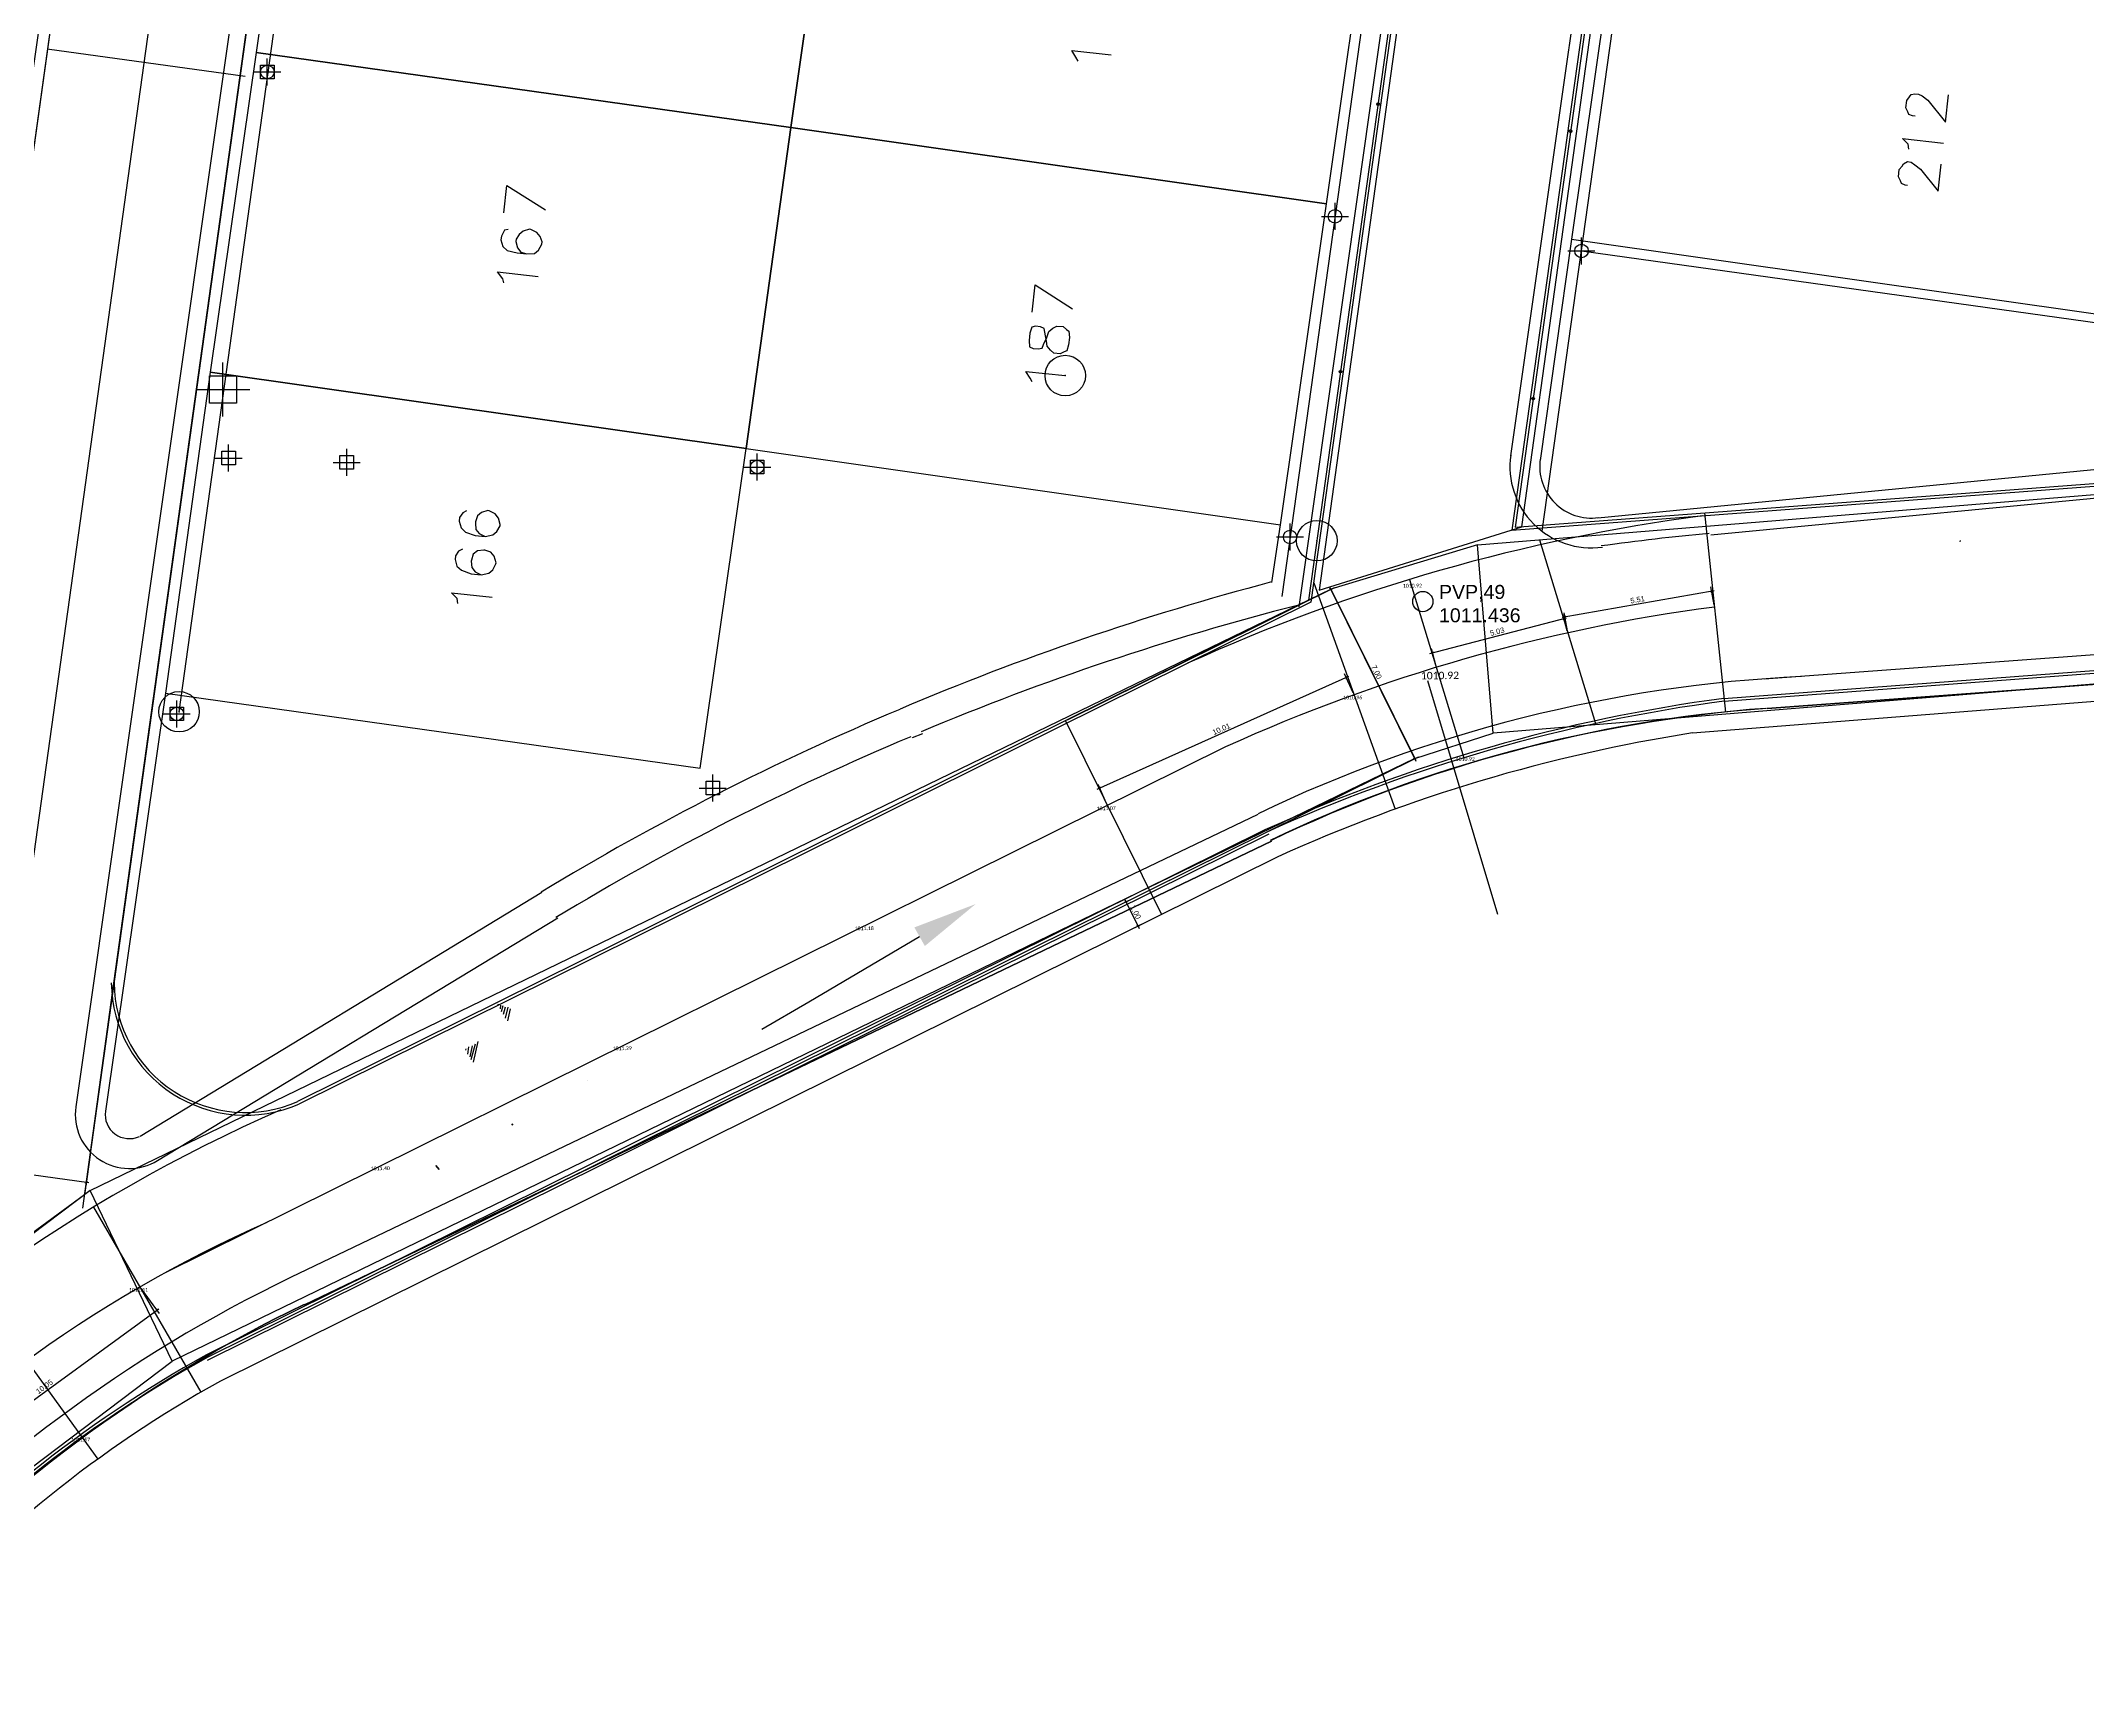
# Model space of a CAD drawing. Header units: metres. Extents: x -977055 to 805873, y -1033982 to 242021.
# Drawn here: x 883.5 to 959.2, y 810.3 to 871.5 of the extents above; entities that cross this region are included whole.
import ezdxf

# ---------------------------------------------------------------- set-up
doc = ezdxf.new("R2010")
doc.units = ezdxf.units.M
doc.header["$PDMODE"] = 32
doc.header["$PDSIZE"] = 1.5
for name, color, linetype in [('12-CONDICIONES EXISTENTES', 2, 'Continuous'), ('C-ROAD-PROF-TEXT', 11, 'Continuous'), ('LOTE 243', 6, 'Continuous'), ('PUNTOS V', 4, 'Continuous'), ('V-NODE', 1, 'Continuous')]:
    doc.layers.add(name, color=color, linetype=linetype)
for name, color, linetype, true_color in [('PDF2_area escolar', 7, 'Continuous', 0x989898), ('PDF_Geometry', 7, 'Continuous', 0x797979), ('PDF_Solid Fills', 7, 'Continuous', 0x797979)]:
    doc.layers.add(name, color=color, linetype=linetype, true_color=true_color)
doc.layers.get('PDF2_area escolar').off()
doc.styles.add('CITY2', font='stylu.ttf', dxfattribs={"height": 0.2})
doc.styles.get("Standard").update_dxf_attribs({"font": 'arial.ttf'})
doc.dimstyles.new('COTAS2', dxfattribs={"dimtxt": 0.02, "dimasz": 0.1, "dimexe": 0.15, "dimexo": 0.08, "dimgap": 0.05, "dimtad": 1, "dimzin": 0, "dimdsep": 46, "dimtxsty": 'CITY2', "dimblk": 'ARCHTICK', "dimcen": 1, "dimdle": 0.1, "dimclrd": 1, "dimclre": 1, "dimclrt": 2, "dimadec": 0, "dimazin": 0, "dimtfac": 1, "dimtofl": 0, "dimtmove": 0, "dimatfit": 3, "dimldrblk": 'ARCHTICK', "dimfxl": 0.18, "dimtolj": 1, "dimtzin": 0, "dimarcsym": 0})

# ---------------------------------------------------------------- blocks, each defined once
blk = doc.blocks.new('*U2295')
at = {"color": 0, "linetype": 'ByBlock', "lineweight": -2, "transparency": 16777216}
for p, q in [((-1, 0), (1, 0)), ((0, -1), (0, 1))]:
    blk.add_line(p, q, dxfattribs=at)
blk.add_circle((0, 0), 0.5, dxfattribs=at)
blk = doc.blocks.new('*U2397', base_point=(888.518, 846.566, 1010.93))
at = {"layer": 'V-NODE', "color": 1, "lineweight": -2, "xscale": 0.5, "yscale": 0.5, "zscale": 0.5}
blk.add_blockref('*U2295', (888.518, 846.566, 1010.93), dxfattribs=at)
blk = doc.blocks.new('*U2409', base_point=(891.868, 870.327, 1007.763))
at = {"layer": 'V-NODE', "color": 1, "lineweight": -2, "xscale": 0.5, "yscale": 0.5, "zscale": 0.5}
blk.add_blockref('*U2295', (891.868, 870.327, 1007.763), dxfattribs=at)
blk = doc.blocks.new('*U2412', base_point=(888.519, 846.565, 1010.529))
at = {"layer": 'V-NODE', "color": 1, "lineweight": -2, "xscale": 0.5, "yscale": 0.5, "zscale": 0.5}
blk.add_blockref('*U2295', (888.519, 846.565, 1010.529), dxfattribs=at)
blk = doc.blocks.new('*U2415', base_point=(910.007, 855.703, 1010.648))
at = {"layer": 'V-NODE', "color": 1, "lineweight": -2, "xscale": 0.5, "yscale": 0.5, "zscale": 0.5}
blk.add_blockref('*U2295', (910.007, 855.703, 1010.648), dxfattribs=at)
blk = doc.blocks.new('*U2419')
at = {"color": 0, "linetype": 'ByBlock', "lineweight": -2, "transparency": 16777216}
for p, q in [((0, -1), (0, 1)), ((-1, 0), (1, 0))]:
    blk.add_line(p, q, dxfattribs=at)
blk.add_lwpolyline([(-0.5, -0.5), (-0.5, 0.5), (0.5, 0.5), (0.5, -0.5)], close=True, dxfattribs=at)
blk = doc.blocks.new('*U2422', base_point=(890.227, 858.572, 1009.168))
at = {"layer": 'V-NODE', "color": 10, "lineweight": -2}
blk.add_blockref('*U2419', (890.227, 858.572, 1009.168), dxfattribs=at)
blk = doc.blocks.new('*U2497')
at = {"color": 0, "linetype": 'ByBlock', "lineweight": -2, "transparency": 16777216}
for p, q in [((-1, 0), (1, 0)), ((0, -1), (0, 1))]:
    blk.add_line(p, q, dxfattribs=at)
blk.add_lwpolyline([(-0.5, -0.5), (-0.5, 0.5), (0.5, 0.5), (0.5, -0.5)], close=True, dxfattribs=at)
blk = doc.blocks.new('*U2602', base_point=(888.518, 846.566, 1010.93))
at = {"layer": 'V-NODE', "color": 130, "lineweight": -2, "xscale": 0.5, "yscale": 0.5, "zscale": 0.5}
blk.add_blockref('*U2497', (888.518, 846.566, 1010.93), dxfattribs=at)
blk = doc.blocks.new('*U2614', base_point=(890.192, 858.46, 1009.163))
at = {"layer": 'V-NODE', "color": 130, "lineweight": -2, "xscale": 0.5, "yscale": 0.5, "zscale": 0.5}
blk.add_blockref('*U2497', (890.192, 858.46, 1009.163), dxfattribs=at)
blk = doc.blocks.new('*U2617', base_point=(891.868, 870.327, 1007.763))
at = {"layer": 'V-NODE', "color": 130, "lineweight": -2, "xscale": 0.5, "yscale": 0.5, "zscale": 0.5}
blk.add_blockref('*U2497', (891.868, 870.327, 1007.763), dxfattribs=at)
blk = doc.blocks.new('*U2620', base_point=(888.519, 846.565, 1010.529))
at = {"layer": 'V-NODE', "color": 130, "lineweight": -2, "xscale": 0.5, "yscale": 0.5, "zscale": 0.5}
blk.add_blockref('*U2497', (888.519, 846.565, 1010.529), dxfattribs=at)
blk = doc.blocks.new('*U2623', base_point=(910.007, 855.703, 1010.648))
at = {"layer": 'V-NODE', "color": 130, "lineweight": -2, "xscale": 0.5, "yscale": 0.5, "zscale": 0.5}
blk.add_blockref('*U2497', (910.007, 855.703, 1010.648), dxfattribs=at)
blk = doc.blocks.new('*U2626', base_point=(908.363, 843.82, 1011.964))
at = {"layer": 'V-NODE', "color": 130, "lineweight": -2, "xscale": 0.5, "yscale": 0.5, "zscale": 0.5}
blk.add_blockref('*U2497', (908.363, 843.82, 1011.964), dxfattribs=at)
blk = doc.blocks.new('*U2632', base_point=(890.227, 858.572, 1009.168))
at = {"layer": 'V-NODE', "color": 130, "lineweight": -2, "xscale": 0.5, "yscale": 0.5, "zscale": 0.5}
blk.add_blockref('*U2497', (890.227, 858.572, 1009.168), dxfattribs=at)
blk = doc.blocks.new('base')
at = {"layer": 'PDF_Geometry', "lineweight": 25, "extrusion": (-0.000787417, 0.063364, 0.99799), "elevation": 0.026}
for points in [[(-314.355, -197.288), (-299.601, -195.681), (-292.744, -194.188), (-282.663, -192.111), (-274.476, -190.361), (-258.037, -185.154), (-248.029, -180.61), (-240.539, -177.71), (-228.643, -174.042), (-222.733, -172.714), (-217.384, -171.04), (-209.935, -169.248), (-202.16, -164.759), (-196.196, -160.284), (-195.073, -159.817), (-178.095, -157.457), (-154.298, -156.614), (-136.667, -154.611), (-124.436, -153.164), (-118.066, -151.474), (-100.79, -146.646), (-80.955, -140.967), (-73.385, -139.328), (-61.694, -135.822), (-40.504, -131.604), (-37.727, -130.872), (-17.661, -129.441), (1.311, -127.461), (21.092, -124.929), (41.006, -122.83), (47.376, -123.458), (63.592, -123.186), (81.402, -124.312), (85.639, -96.072), (88.705, -66.393), (92.811, -40.781), (97.16, -22.386), (100.596, -1.562), (102.483, 8.32), (109.691, 37.361), (117.528, 76.62), (126.217, 115.638), (131.513, 149.592), (134.682, 173.973), (136.916, 195.591), (139.956, 229.678), (141.558, 250.676), (142.614, 271.37), (143.252, 283.21), (147.066, 312.938), (152.58, 355.631), (153.554, 396.042), (150.869, 418.02), (151.777, 438.639), (150.959, 458.028), (151.777, 438.639), (150.869, 418.02), (153.554, 396.042), (152.58, 355.631), (147.066, 312.938), (143.252, 283.21), (142.614, 271.37), (141.558, 250.676), (139.956, 229.678), (136.916, 195.591), (134.682, 173.973), (131.513, 149.592), (126.217, 115.638), (117.528, 76.62), (109.691, 37.361), (102.483, 8.32), (100.596, -1.562), (97.16, -22.386), (92.811, -40.781), (88.705, -66.393), (85.639, -96.072), (81.402, -124.312), (63.592, -123.186), (47.376, -123.458), (41.006, -122.83), (21.092, -124.929), (1.311, -127.461), (-17.661, -129.441), (-37.727, -130.872), (-40.504, -131.604), (-61.694, -135.822), (-73.385, -139.328), (-80.955, -140.967), (-100.79, -146.646), (-118.066, -151.474), (-124.436, -153.164), (-136.667, -154.611), (-154.298, -156.614), (-178.095, -157.457), (-195.073, -159.817), (-196.196, -160.284), (-202.16, -164.759), (-209.935, -169.248), (-217.384, -171.04), (-222.733, -172.714), (-228.643, -174.042), (-240.539, -177.71), (-248.029, -180.61), (-258.037, -185.154), (-274.476, -190.361), (-282.663, -192.111), (-292.744, -194.188), (-299.601, -195.681), (-314.355, -197.288), (-312.178, -178.446), (-309.146, -157.898), (-306.876, -132.899), (-305.823, -118.002), (-298.643, -78.802), (-291.055, -45.077), (-282.252, -15.116), (-275.645, 10.473), (-270.319, 33.898), (-263.825, 63.164), (-258.15, 86.408), (-284.424, 123.888)], [(8.705, 193.58), (-11.713, 61.957), (-10.362, 60.079), (28.101, 54.1), (29.985, 55.496), (58.5, 239.445)], [(-95.361, 161.299), (-95.875, 161.268), (-108.942, 77.056), (-107.591, 75.178), (-69.128, 69.199), (-67.25, 70.549), (-53.172, 161.224)], [(-37.34, 146.379), (-37.265, 146.231), (-37.11, 145.98), (-38.572, 146.157)], [(-68.301, 148.811), (-68.209, 148.8), (-68.078, 148.738), (-68.043, 148.641), (-67.968, 148.493), (-68.001, 148.218), (-68.109, 148.092), (-68.166, 148.006), (-68.308, 147.977), (-68.446, 147.994), (-68.577, 148.056), (-68.789, 148.221), (-69.432, 149.04), (-69.554, 148.034)], [(-68.061, 150.034), (-68.037, 149.846), (-67.83, 149.635), (-69.339, 149.817)], [(-67.992, 151.371), (-67.901, 151.36), (-67.769, 151.297), (-67.735, 151.2), (-67.66, 151.052), (-67.693, 150.778), (-67.801, 150.652), (-67.857, 150.566), (-68.006, 150.491), (-68.143, 150.508), (-68.269, 150.616), (-68.481, 150.78), (-69.124, 151.6), (-69.245, 150.594)], [(-16.013, 151.739), (-16.134, 150.734), (-17.554, 151.647)], [(-16.169, 152.361), (-16.027, 152.39), (-15.908, 152.608), (-15.891, 152.745), (-15.955, 152.984), (-16.122, 153.143), (-16.482, 153.233), (-16.847, 153.277), (-17.127, 153.265), (-17.281, 153.144), (-17.4, 152.926), (-17.411, 152.835), (-17.341, 152.641), (-17.221, 152.487), (-17.003, 152.369), (-16.958, 152.363), (-16.718, 152.427), (-16.564, 152.548), (-16.451, 152.719), (-16.44, 152.811), (-16.504, 153.05), (-16.624, 153.204), (-16.847, 153.277)], [(-55.529, 153.208), (-54.264, 161.402)], [(-15.978, 154.332), (-15.949, 154.189), (-15.748, 153.933), (-17.257, 154.115)], [(-35.525, 155.667), (-35.646, 154.661), (-37.021, 155.569)], [(-35.491, 158.259), (-35.416, 158.111), (-35.261, 157.861), (-36.724, 158.037)], [(-56.369, 163.557), (-94.928, 160.273), (-95.089, 159.319)], [(-60.552, 164.246), (-95.121, 161.363)], [(-14.497, 162.778), (-14.349, 162.853), (-14.235, 163.025), (-14.219, 163.162), (-14.283, 163.402), (-14.449, 163.561), (-14.804, 163.696), (-15.169, 163.74), (-15.455, 163.682), (-15.608, 163.561), (-15.727, 163.344), (-15.733, 163.298), (-15.669, 163.059), (-15.548, 162.905), (-15.331, 162.786), (-15.285, 162.78), (-15.046, 162.844), (-14.892, 162.965), (-14.819, 163.188), (-14.813, 163.234), (-14.831, 163.468), (-14.952, 163.621), (-15.169, 163.74)], [(-44.273, 165.809), (-44.623, 163.672)], [(-143.834, 164.635), (-62.455, 169.623)], [(-69.782, 164.616), (-69.787, 164.571)], [(-14.326, 164.195), (-14.178, 164.27), (-14.065, 164.442), (-14.048, 164.579), (-14.112, 164.819), (-14.278, 164.978), (-14.633, 165.113), (-14.999, 165.157), (-15.284, 165.099), (-15.438, 164.978), (-15.557, 164.761), (-15.562, 164.715), (-15.498, 164.476), (-15.378, 164.322), (-15.155, 164.249), (-15.109, 164.243), (-14.875, 164.261), (-14.721, 164.382), (-14.648, 164.605), (-14.642, 164.651), (-14.661, 164.885), (-14.781, 165.038), (-14.999, 165.157)], [(-14.13, 166.212), (-14.106, 166.024), (-13.9, 165.813), (-15.408, 165.995)], [(-49.994, 169.513), (-52.471, 178.204)], [(-30.896, 171.385), (-31.283, 171.246)], [(-2.123, 185.818), (-17.101, 176.957)], [(-31.071, 178.779), (-26.936, 181.156), (-25.193, 182.152)], [(-15.441, 181.116), (-15.447, 181.07)], [(-15.516, 181.264), (-15.532, 181.127)], [(-15.551, 181.361), (-15.624, 181.138)], [(-15.631, 181.463), (-15.71, 181.195)], [(-15.706, 181.611), (-15.801, 181.206)], [(-15.786, 181.714), (-15.887, 181.262)], [(-14.221, 182.777), (-14.226, 182.732)], [(-14.296, 182.925), (-14.329, 182.651)], [(-14.376, 183.028), (-14.471, 182.622)], [(-14.411, 183.125), (-14.574, 182.542)], [(-14.491, 183.227), (-14.676, 182.461)]]:
    blk.add_lwpolyline(points, dxfattribs=at)
for points in [[(-45.276, 166.718), (-60.33, 69.484), (-58.98, 67.605), (-20.511, 61.672), (-18.633, 63.023), (0.247, 184.698, 0.636424), (-2.755, 186.728), (-17.682, 177.908)], [(-3.266, 169.401), (-0.845, 184.875, 0.592324), (-2.095, 185.827)], [(-43.655, 174.406), (-7.651, 191.121, 0.096726), (8.535, 202.888)]]:
    blk.add_lwpolyline(points, format="xyb", dxfattribs=at)
for points in [[(-26.672, 148.711), (-28.515, 136.876), (-8.76, 133.801), (-6.912, 145.681)], [(-46.472, 151.792), (-48.315, 139.958), (-28.515, 136.876), (-26.672, 148.711)], [(-75.329, 156.289), (-77.132, 144.403), (-57.378, 141.328), (-55.529, 153.208)], [(-24.869, 160.596), (-26.672, 148.711), (-6.912, 145.681), (-5.069, 157.515)], [(-44.623, 163.672), (-46.472, 151.792), (-26.672, 148.711), (-24.869, 160.596)], [(-35.399, 156.718), (-35.417, 156.952), (-35.548, 157.014), (-35.731, 157.036), (-35.874, 157.007), (-35.936, 156.875), (-36.061, 156.612), (-36.134, 156.389), (-36.287, 156.268), (-36.436, 156.194), (-36.664, 156.221), (-36.79, 156.329), (-36.876, 156.386), (-36.894, 156.62), (-36.861, 156.894), (-36.788, 157.117), (-36.691, 157.152), (-36.543, 157.227), (-36.314, 157.199), (-36.188, 157.091), (-36.068, 156.938), (-36.044, 156.749), (-35.991, 156.418), (-35.962, 156.276), (-35.83, 156.213), (-35.647, 156.191), (-35.505, 156.221), (-35.432, 156.444)], [(-23.026, 172.431), (-24.869, 160.596), (-5.069, 157.515), (-3.266, 169.401)], [(-62.557, 170.702), (-143.936, 165.714)], [(-8.129, 192.152), (-44.139, 175.392)]]:
    blk.add_lwpolyline(points, close=True, dxfattribs=at)
at = {"layer": 'PDF_Geometry', "color": 5, "lineweight": 40, "extrusion": (-0.000787417, 0.063364, 0.99799), "elevation": 0.026}
for points in [[(-18.714, 183.968), (-18.714, 183.968)], [(-15.923, 185.579), (-15.883, 185.528)], [(-13.178, 187.196), (-13.058, 187.042)]]:
    blk.add_lwpolyline(points, dxfattribs=at)
at = {"layer": 'PDF_Geometry', "lineweight": 25, "extrusion": (-0.000787417, 0.063364, 0.99799), "elevation": 0.026}
blk.add_lwpolyline([(-8.116, 192.135, 0.096724), (7.726, 203.64, -0.096724)], format="xyb", close=True, dxfattribs=at)
blk = doc.blocks.new('*U3053')
at = {"color": 0, "linetype": 'ByBlock', "lineweight": -2, "transparency": 16777216}
for p, q in [((-1, 0), (1, 0)), ((0, -1), (0, 1))]:
    blk.add_line(p, q, dxfattribs=at)
blk.add_circle((0, 0), 0.5, dxfattribs=at)
blk = doc.blocks.new('*U3098', base_point=(940.528, 863.7, 1010.851))
at = {"layer": 'V-NODE', "color": 90, "lineweight": -2, "xscale": 0.5, "yscale": 0.5, "zscale": 0.5}
blk.add_blockref('*U3053', (940.528, 863.7, 1010.851), dxfattribs=at)
blk = doc.blocks.new('*U3101', base_point=(929.739, 853.113, 1011.645))
at = {"layer": 'V-NODE', "color": 90, "lineweight": -2, "xscale": 0.5, "yscale": 0.5, "zscale": 0.5}
blk.add_blockref('*U3053', (929.739, 853.113, 1011.645), dxfattribs=at)
blk = doc.blocks.new('*U3104', base_point=(931.402, 864.98, 1010.129))
at = {"layer": 'V-NODE', "color": 90, "lineweight": -2, "xscale": 0.5, "yscale": 0.5, "zscale": 0.5}
blk.add_blockref('*U3053', (931.402, 864.98, 1010.129), dxfattribs=at)
blk = doc.blocks.new('_ArchTick')
at = {"color": 0, "linetype": 'ByBlock', "const_width": 0.15}
blk.add_lwpolyline([(-0.5, -0.5), (0.5, 0.5)], dxfattribs=at)
blk = doc.blocks.new('*D3885')
at = {"layer": '12-CONDICIONES EXISTENTES', "color": 1, "linetype": 'Continuous', "lineweight": -2, "transparency": 16777216}
for p, q in [((923.563, 839.558), (923.796, 839.674)), ((924.007, 838.662), (924.24, 838.778))]:
    blk.add_line(p, q, dxfattribs=at)
at = {"layer": '12-CONDICIONES EXISTENTES', "color": 1, "lineweight": -2, "transparency": 16777216}
blk.add_line((923.617, 839.697), (924.15, 838.622), dxfattribs=at)
at = {"layer": 'Defpoints', "color": 0, "transparency": 16777216}
for p in [(923.492, 839.523, 1011.645), (924.106, 838.711), (923.936, 838.627, 1011.645)]:
    blk.add_point(p, dxfattribs=at)
at = {"layer": '12-CONDICIONES EXISTENTES', "color": 1, "lineweight": -2, "transparency": 16777216, "xscale": 0.1, "yscale": 0.1, "zscale": 0.1}
for p, rotation in [((923.662, 839.607), 116.3715525093669), ((924.106, 838.711), 296.3715525093668)]:
    blk.add_blockref('_ArchTick', p, dxfattribs=dict(at, rotation=rotation))
at = {"layer": '12-CONDICIONES EXISTENTES', "color": 2, "transparency": 16777216, "insert": (924.021, 839.227), "char_height": 0.2, "attachment_point": 5, "rotation": 296.37155, "style": 'CITY2'}
blk.add_mtext('\\A1;1.00', dxfattribs=at)
blk = doc.blocks.new('*D3890')
at = {"layer": '12-CONDICIONES EXISTENTES', "color": 1, "lineweight": -2, "transparency": 16777216}
blk.add_line((934.918, 848.798), (939.976, 850.125), dxfattribs=at)
at = {"layer": '12-CONDICIONES EXISTENTES', "color": 1, "linetype": 'Continuous', "lineweight": -2, "transparency": 16777216}
for p, q in [((939.999, 849.643), (939.842, 850.245)), ((935.135, 848.366), (934.977, 848.968))]:
    blk.add_line(p, q, dxfattribs=at)
at = {"layer": 'Defpoints', "color": 0, "transparency": 16777216}
for p in [(939.88, 850.099), (940.02, 849.565, 1011.645), (935.155, 848.289, 1011.645)]:
    blk.add_point(p, dxfattribs=at)
at = {"layer": '12-CONDICIONES EXISTENTES', "color": 1, "lineweight": -2, "transparency": 16777216, "xscale": 0.1, "yscale": 0.1, "zscale": 0.1}
for p, rotation in [((939.88, 850.099), 14.6983211780187), ((935.015, 848.823), 194.6983211780187)]:
    blk.add_blockref('_ArchTick', p, dxfattribs=dict(at, rotation=rotation))
at = {"layer": '12-CONDICIONES EXISTENTES', "color": 2, "transparency": 16777216, "insert": (937.408, 849.611), "char_height": 0.2, "attachment_point": 5, "rotation": 14.69832, "style": 'CITY2'}
blk.add_mtext('\\A1;5.03', dxfattribs=at)
blk = doc.blocks.new('*D3891')
at = {"layer": '12-CONDICIONES EXISTENTES', "color": 1, "lineweight": -2, "transparency": 16777216}
blk.add_line((939.816, 850.146), (945.445, 851.136), dxfattribs=at)
at = {"layer": '12-CONDICIONES EXISTENTES', "color": 1, "linetype": 'Continuous', "lineweight": -2, "transparency": 16777216}
for p, q in [((945.437, 850.6), (945.32, 851.266)), ((940.006, 849.644), (939.889, 850.311))]:
    blk.add_line(p, q, dxfattribs=at)
at = {"layer": 'Defpoints', "color": 0, "transparency": 16777216}
for p in [(945.346, 851.119), (945.451, 850.521, 1011.645), (940.02, 849.565, 1011.645)]:
    blk.add_point(p, dxfattribs=at)
at = {"layer": '12-CONDICIONES EXISTENTES', "color": 1, "lineweight": -2, "transparency": 16777216, "xscale": 0.1, "yscale": 0.1, "zscale": 0.1}
for p, rotation in [((945.346, 851.119), 9.979535667408646), ((939.915, 850.163), 189.9795356674087)]:
    blk.add_blockref('_ArchTick', p, dxfattribs=dict(at, rotation=rotation))
at = {"layer": '12-CONDICIONES EXISTENTES', "color": 2, "transparency": 16777216, "insert": (942.604, 850.793), "char_height": 0.2, "attachment_point": 5, "rotation": 9.97954, "style": 'CITY2'}
blk.add_mtext('\\A1;5.51', dxfattribs=at)
blk = doc.blocks.new('*D3896')
at = {"layer": '12-CONDICIONES EXISTENTES', "color": 1, "linetype": 'Continuous', "lineweight": -2, "transparency": 16777216}
for p, q in [((887.197, 825.285), (887.865, 824.365)), ((879.06, 819.382), (879.728, 818.461))]:
    blk.add_line(p, q, dxfattribs=at)
at = {"layer": '12-CONDICIONES EXISTENTES', "color": 1, "lineweight": -2, "transparency": 16777216}
blk.add_line((879.559, 818.524), (887.858, 824.545), dxfattribs=at)
at = {"layer": 'Defpoints', "color": 0, "transparency": 16777216}
for p in [(887.15, 825.35, 2014.594), (887.777, 824.487), (879.013, 819.446, 2014.594)]:
    blk.add_point(p, dxfattribs=at)
at = {"layer": '12-CONDICIONES EXISTENTES', "color": 1, "lineweight": -2, "transparency": 16777216, "xscale": 0.1, "yscale": 0.1, "zscale": 0.1}
for p, rotation in [((887.777, 824.487), 35.96286468305826), ((879.64, 818.583), 215.9628646830583)]:
    blk.add_blockref('_ArchTick', p, dxfattribs=dict(at, rotation=rotation))
at = {"layer": '12-CONDICIONES EXISTENTES', "color": 2, "transparency": 16777216, "insert": (883.617, 821.66), "char_height": 0.2, "attachment_point": 5, "rotation": 35.96286, "style": 'CITY2'}
blk.add_mtext('\\A1;10.05', dxfattribs=at)
blk = doc.blocks.new('*D3898')
at = {"layer": '12-CONDICIONES EXISTENTES', "color": 1, "lineweight": -2, "transparency": 16777216}
blk.add_line((922.6, 843.773), (931.911, 847.956), dxfattribs=at)
at = {"layer": '12-CONDICIONES EXISTENTES', "color": 1, "linetype": 'Continuous', "lineweight": -2, "transparency": 16777216}
for p, q in [((932.074, 847.349), (931.758, 848.052)), ((922.946, 843.248), (922.63, 843.951))]:
    blk.add_line(p, q, dxfattribs=at)
at = {"layer": 'Defpoints', "color": 0, "transparency": 16777216}
for p in [(931.82, 847.915), (932.107, 847.276, 2014.594), (922.979, 843.175, 2014.594)]:
    blk.add_point(p, dxfattribs=at)
at = {"layer": '12-CONDICIONES EXISTENTES', "color": 1, "lineweight": -2, "transparency": 16777216, "xscale": 0.1, "yscale": 0.1, "zscale": 0.1}
for p, rotation in [((931.82, 847.915), 24.19233562095389), ((922.691, 843.814), 204.1923356209539)]:
    blk.add_blockref('_ArchTick', p, dxfattribs=dict(at, rotation=rotation))
at = {"layer": '12-CONDICIONES EXISTENTES', "color": 2, "transparency": 16777216, "insert": (927.193, 846.005), "char_height": 0.2, "attachment_point": 5, "rotation": 24.19234, "style": 'CITY2'}
blk.add_mtext('\\A1;10.01', dxfattribs=at)
blk = doc.blocks.new('*D5473')
at = {"color": 1, "linetype": 'Continuous', "lineweight": -2, "transparency": 16777216}
for p, q in [((921.496, 846.346), (931.378, 851.246)), ((924.605, 840.075), (934.488, 844.974))]:
    blk.add_line(p, q, dxfattribs=at)
at = {"color": 1, "lineweight": -2, "transparency": 16777216}
blk.add_line((931.199, 851.269), (934.398, 844.818), dxfattribs=at)
at = {"layer": 'Defpoints', "color": 0, "transparency": 16777216}
for p in [(921.424, 846.311, 2014.594), (934.353, 844.908), (924.533, 840.039, 2014.594)]:
    blk.add_point(p, dxfattribs=at)
at = {"color": 1, "lineweight": -2, "transparency": 16777216, "xscale": 0.1, "yscale": 0.1, "zscale": 0.1}
for p, rotation in [((931.244, 851.179), 116.3715525093702), ((934.353, 844.908), 296.3715525093702)]:
    blk.add_blockref('_ArchTick', p, dxfattribs=dict(at, rotation=rotation))
at = {"color": 2, "transparency": 16777216, "insert": (932.94, 848.114), "char_height": 0.2, "attachment_point": 5, "rotation": 296.37155, "style": 'CITY2'}
blk.add_mtext('\\A1;7.00', dxfattribs=at)
blk = doc.blocks.new('*D5494')
at = {"color": 1, "linetype": 'Continuous', "lineweight": -2, "transparency": 16777216}
for p, q in [((878.177, 831.232), (878.016, 830.071)), ((885.309, 830.239), (885.147, 829.079))]:
    blk.add_line(p, q, dxfattribs=at)
at = {"color": 1, "lineweight": -2, "transparency": 16777216}
blk.add_line((877.937, 830.234), (885.267, 829.214), dxfattribs=at)
at = {"layer": 'Defpoints', "color": 0, "transparency": 16777216}
for p in [(878.188, 831.311, 1010.921), (885.32, 830.319, 1010.921), (885.168, 829.227)]:
    blk.add_point(p, dxfattribs=at)
at = {"color": 1, "lineweight": -2, "transparency": 16777216, "xscale": 0.1, "yscale": 0.1, "zscale": 0.1}
for p, rotation in [((878.037, 830.22), 172.0752466972878), ((885.168, 829.227), 352.0752466972878)]:
    blk.add_blockref('_ArchTick', p, dxfattribs=dict(at, rotation=rotation))
at = {"color": 2, "transparency": 16777216, "insert": (881.624, 829.88), "char_height": 0.2, "attachment_point": 5, "rotation": 352.07525, "style": 'CITY2'}
blk.add_mtext('\\A1;7.20', dxfattribs=at)

msp = doc.modelspace()

# ---------------------------------------------------------------- linework, layer by layer
at = {"color": 1}
for points, elevation in [([(938.32565, 853.49253), (977.19382, 1133.04779), (969.57923, 1130.55567), (930.81283, 851.13877), (938.32565, 853.49253)], 1010.921), ([(917.94306, 1117.48458), (925.48046, 1119.0127), (885.10304, 828.76218), (877.00719, 822.82532), (918.0012, 1117.49637)], 378.46258), ([(945.08906, 854.00351), (945.85617, 846.62868)], 1011.645)]:
    msp.add_lwpolyline(points, dxfattribs=dict(at, elevation=elevation))
for points in [[(936.67232, 852.82683), (1030.48033, 860.47745), (1031.16425, 853.50829), (937.26192, 845.84793), (936.67263, 852.82308)], [(936.67263, 852.82308), (931.24385, 851.17932), (934.35319, 844.9078), (937.26192, 845.84793), (936.67263, 852.82308)], [(885.31108, 828.9188), (931.24385, 851.17932), (934.35319, 844.9078), (888.34874, 822.61174), (885.31108, 828.9188)], [(888.34874, 822.61174), (885.31108, 828.9188), (876.55586, 822.32771), (881.74085, 817.62496), (888.34874, 822.61174)]]:
    msp.add_lwpolyline(points, dxfattribs=at)
at = {"layer": '12-CONDICIONES EXISTENTES', "color": 1}
msp.add_line((940.528, 863.7, 1010.851), (980.308, 858.146, 2012.755), dxfattribs=at)
for points, elevation in [([(938.97517, 853.00771), (941.04769, 846.20716)], 1011.645), ([(930.61262, 851.42154), (933.63303, 843.04264)], 2014.594), ([(934.16365, 851.54136), (936.17514, 844.94106)], 1011.645), ([(921.42398, 846.31077), (924.97751, 839.14331)], 2014.594), ([(885.43836, 828.30826), (889.40471, 821.45557)], 2014.594), ([(880.99061, 825.33033), (885.59253, 818.98023)], 1010.921)]:
    msp.add_lwpolyline(points, dxfattribs=dict(at, elevation=elevation))
at = {"layer": 'LOTE 243', "color": 1, "elevation": 1009.43524}
for points in [[(977.00002, 1131.99893), (965.07922, 1047.15006), (962.46607, 1028.44811), (952.78003, 959.1458), (950.94785, 946.05157), (937.95342, 853.36412)], [(977.09482, 1131.955), (965.17825, 1047.13615), (962.56511, 1028.43427), (952.87906, 959.13196), (951.04689, 946.03771), (938.06969, 853.47319)], [(978.04222, 1131.51066), (966.16852, 1046.99702), (963.55549, 1028.29589), (953.86944, 958.99354), (952.03724, 945.89914), (939.06001, 853.33435)]]:
    msp.add_lwpolyline(points, dxfattribs=at)
at = {"layer": 'LOTE 243', "color": 1, "linetype": 'ByBlock', "elevation": 1009.43524}
for points in [[(969.31839, 1128.35544), (958.04827, 1048.13787), (955.43438, 1029.43062), (945.74837, 960.12858), (943.91635, 947.03543), (930.42045, 850.77109)], [(968.254, 1127.967), (957.058, 1048.277), (954.444, 1029.569), (944.758, 960.267), (942.926, 947.174), (929.43014, 850.90993)], [(955.81636, 1031.44177), (955.53342, 1029.41678), (945.84741, 960.11474), (944.01539, 947.02157), (930.51216, 850.70494)]]:
    msp.add_lwpolyline(points, dxfattribs=at)
at = {"layer": 'LOTE 243'}
for points, elevation in [([(937.95342, 853.36412), (984.81837, 856.90483)], 1010.851), ([(938.06969, 853.47319), (981.07296, 856.72214)], 1010.851), ([(944.63955, 845.85797), (1028.88611, 852.48864)], 2012.755), ([(930.42045, 850.77109), (892.99266, 832.21493)], 1011.645), ([(930.51216, 850.70494), (893.03708, 832.12534)], 1011.645), ([(945.80317, 847.1378), (972.70759, 849.17046)], 1010.851), ([(945.81356, 847.0383), (972.71528, 849.07076)], 1010.851), ([(927.35168, 845.3431), (888.04293, 825.85438)], 1011.645), ([(928.80927, 842.27082), (889.62057, 822.84162)], 1011.645), ([(928.95077, 842.11774), (889.64202, 822.62903)], 1011.645), ([(928.85211, 842.18044), (889.66701, 822.75303)], 1011.645), ([(929.28052, 841.27669), (890.13151, 821.86717)], 1011.645)]:
    msp.add_lwpolyline(points, dxfattribs=dict(at, elevation=elevation))
for centre, radius, start, end in [((953.82217, 787.03606, 1011.645), 67.43434, 97.5114635, 114.4173118), ((953.82217, 787.03606, 1011.645), 64.03434, 97.5114635, 114.4173118), ((953.82217, 787.03606, 1011.645), 60.63434, 97.5997301, 114.3632628), ((953.82217, 787.03606, 1011.645), 60.53434, 97.6024382, 114.3616045), ((953.82217, 787.03606, 1011.645), 59.53434, 98.872762, 114.3447925), ((891.0523, 836.66952, 1012.369), 4.95873, 180.7314501, 293.5943839), ((891.0523, 836.66952, 1012.369), 4.85873, 180.7314501, 293.5943839), ((916.10828, 777.68991, 1014.545), 59.18497, 113.6482903, 137.6515248), ((911.645, 783.03096, 1007.297), 48.89686, 113.8818082, 138.6822335), ((911.645, 783.03096, 1007.297), 45.49686, 118.9526658, 138.6822335), ((911.645, 783.03096, 1007.297), 45.39686, 118.9555076, 138.6822335), ((911.645, 783.03096, 1007.297), 44.39686, 118.9844512, 138.6822335)]:
    msp.add_arc(centre, radius, start, end, dxfattribs=at)
at = {"layer": 'PDF_Geometry', "lineweight": 25, "extrusion": (-0.000787417, 0.063364, 0.99799)}
for centre, radius, start, end in [((-951.45446, -778.30655, 1060.76006), 3.01549, 351.1801724, 97.0940569), ((-951.45447, -778.30657, 1060.76006), 1.9106, 351.1805454, 97.0949721), ((-964.13038, -676.15465, 1060.76006), 99.97012, 274.7859846, 277.0942064), ((-964.20999, -675.96035, 1060.76006), 101.2595, 284.0865048, 292.3208286), ((-964.13514, -676.10845, 1060.76006), 100.01652, 283.6635342, 292.0901432), ((-960.96114, -718.27065, 1060.76006), 52.18355, 271.997187, 294.9412587), ((-963.76388, -675.97402, 1060.76006), 101.07252, 292.1012835, 300.5567369), ((-960.92114, -718.32093, 1060.76006), 51.03356, 273.5068812, 294.9520209), ((-960.96144, -718.26937, 1060.76006), 51.07995, 273.5179427, 294.9409543), ((-963.7429, -675.92136, 1060.76006), 100.01929, 292.0900887, 300.5439257)]:
    msp.add_arc(centre, radius, start, end, dxfattribs=at)
at = {"layer": 'PDF_Solid Fills', "transparency": 33554559, "extrusion": (-0.000787417, 0.063364, 0.99799)}
msp.add_solid([(-926.17798, -761.52827, 1060.76006), (-928.4584, -762.36643, 1060.76006), (-926.55796, -760.8333, 1060.76006)], dxfattribs=at)
at = {"layer": 'PUNTOS V', "color": 1}
for points, elevation in [([(880.99061, 825.33033), (912.58324, 1052.28593)], 1010.921), ([(877.00719, 822.82532), (906.7622, 1036.57971)], 1010.921), ([(886.19302, 836.59243), (913.88579, 1035.5321)], 1010.921), ([(888.602, 846.645), (898.536, 918.009)], 1010.921), ([(883.71301, 871.17636), (891.05035, 870.17129)], 1001.631), ([(885.03486, 828.27243), (886.19302, 836.59243)], 1010.921)]:
    msp.add_lwpolyline(points, dxfattribs=dict(at, elevation=elevation))
for centre in [(932.99516, 869.1361, 1009.43524), (940.12543, 868.13647, 1009.43524), (931.60677, 859.23295, 1009.43524), (938.73704, 858.23332, 1009.43524)]:
    msp.add_circle(centre, 0.05, dxfattribs=at)
at = {"layer": 'PUNTOS V', "color": 7}
msp.add_circle((934.65395, 850.72369), 0.375, dxfattribs=at)
at = {"layer": 'PUNTOS V', "color": 5}
msp.add_circle((934.65395, 850.72369), 0.375, dxfattribs=at)
at = {"layer": 'PUNTOS V', "color": 4}
msp.add_point((921.41649, 859.08697, 1009.07814), dxfattribs=at)
at = {"layer": 'PUNTOS V', "color": 1}
msp.add_point((930.72932, 852.97416, 1009.43524), dxfattribs=at)
at = {"layer": 'PUNTOS V'}
msp.add_point((888.602, 846.645, 1010.921), dxfattribs=at)

# ---------------------------------------------------------------- block references
at = {"layer": 'PDF2_area escolar'}
msp.add_blockref('base', (882.736, 1016.336, 999.038), dxfattribs=at)
at = {"layer": 'V-NODE'}
for name, p in [('*U2409', (891.868, 870.327, 1007.763)), ('*U2617', (891.868, 870.327, 1007.763)), ('*U3104', (931.402, 864.98, 1010.129)), ('*U3098', (940.528, 863.7, 1010.851)), ('*U2422', (890.227, 858.572, 1009.168)), ('*U2632', (890.43749, 856.03595, 1009.168)), ('*U2614', (894.80992, 855.87559, 1009.163)), ('*U2415', (910.007, 855.703, 1010.648)), ('*U2623', (910.007, 855.703, 1010.648)), ('*U3101', (929.739, 853.113, 1011.645)), ('*U2397', (888.518, 846.566, 1010.93)), ('*U2602', (888.518, 846.566, 1010.93)), ('*U2412', (888.519, 846.565, 1010.529)), ('*U2620', (888.519, 846.565, 1010.529)), ('*U2626', (908.363, 843.82, 1011.964))]:
    msp.add_blockref(name, p, dxfattribs=at)

# ---------------------------------------------------------------- texts
at = {"layer": 'C-ROAD-PROF-TEXT', "color": 11, "linetype": 'Continuous', "lineweight": -3, "attachment_point": 8, "rotation": 0.5711077}
for s, insert, char_height in [('{\\fCalibri|b0|i0|c0|p34;\\H0.91667x;\\C256;1010.92}', (934.26949, 851.24111), 0.15), ('{\\fCalibri|b0|i0|c0|p34;\\H0.91667x;\\C2;1010.92}', (935.28995, 847.84565, 1011.645), 0.3), ('{\\fCalibri|b0|i0|c0|p34;\\H0.91667x;\\C256;1010.96}', (932.05912, 847.10108, 1007.297), 0.15), ('{\\fCalibri|b0|i0|c0|p34;\\H0.91667x;\\C256;1010.92}', (936.22497, 844.81917, 1011.645), 0.15), ('{\\fCalibri|b0|i0|c0|p34;\\H0.91667x;\\C256;1011.07}', (922.93077, 843.0001, 1007.297), 0.15), ('{\\fCalibri|b0|i0|c0|p34;\\H0.91667x;\\C256;1011.18}', (913.97145, 838.55819, 1007.297), 0.15), ('{\\fCalibri|b0|i0|c0|p34;\\H0.91667x;\\C256;1011.29}', (905.01213, 834.11629, 1007.297), 0.15), ('{\\fCalibri|b0|i0|c0|p34;\\H0.91667x;\\C256;1011.40}', (896.0528, 829.67439, 1007.297), 0.15), ('{\\fCalibri|b0|i0|c0|p34;\\H0.91667x;\\C256;1011.51}', (887.10259, 825.17533, -1007.297), 0.15), ('{\\fCalibri|b0|i0|c0|p34;\\H0.91667x;\\C256;1011.57}', (884.95618, 819.62943, 2021.842), 0.15)]:
    msp.add_mtext(s, dxfattribs=dict(at, insert=insert, char_height=char_height))
at = {"layer": 'PUNTOS V', "color": 5, "insert": (935.25109, 851.33839), "char_height": 0.518788, "width": 2.3699337, "attachment_point": 1}
msp.add_mtext('PVP,49\\P1011.436', dxfattribs=at)

# ---------------------------------------------------------------- dimensions: what is measured, and where the dimension line sits
at = {"color": 1}
for p1, p2, distance, picture, middle in [((921.42398, 846.31077, 2014.594), (924.53332, 840.03925, 2014.594), 10.9605, '*D5473', (932.93999, 848.1137)), ((878.18847, 831.31138, 1010.921), (885.31971, 830.31869, 1010.921), -1.1019, '*D5494', (881.62393, 829.88005))]:
    dim = msp.add_aligned_dim(p1=p1, p2=p2, distance=distance, dimstyle='COTAS2', dxfattribs=at)
    dim.commit()
    dim.dimension.update_dxf_attribs({"geometry": picture, "text_midpoint": middle})
at = {"layer": '12-CONDICIONES EXISTENTES', "color": 1}
for p1, p2, distance, picture, middle in [((940.01977, 849.56518, 1011.645), (945.45131, 850.52091, 1011.645), 0.60684, '*D3891', (942.60364, 850.79269)), ((935.15482, 848.28904, 1011.645), (940.01977, 849.56518, 1011.645), 0.55235, '*D3890', (937.40781, 849.61136)), ((922.97865, 843.17501, 2014.594), (932.107, 847.27598, 2014.594), 0.70098, '*D3898', (927.19262, 846.00501)), ((923.49159, 839.52277, 1011.645), (923.93578, 838.62684, 1011.645), 0.18976, '*D3885', (924.02131, 839.22732)), ((879.01338, 819.44635, 2014.594), (887.15047, 825.35024, 2014.594), -1.06698, '*D3896', (883.61747, 821.66018))]:
    dim = msp.add_aligned_dim(p1=p1, p2=p2, distance=distance, dimstyle='COTAS2', dxfattribs=at)
    dim.commit()
    dim.dimension.update_dxf_attribs({"geometry": picture, "text_midpoint": middle})

doc.saveas('drawing.dxf')
